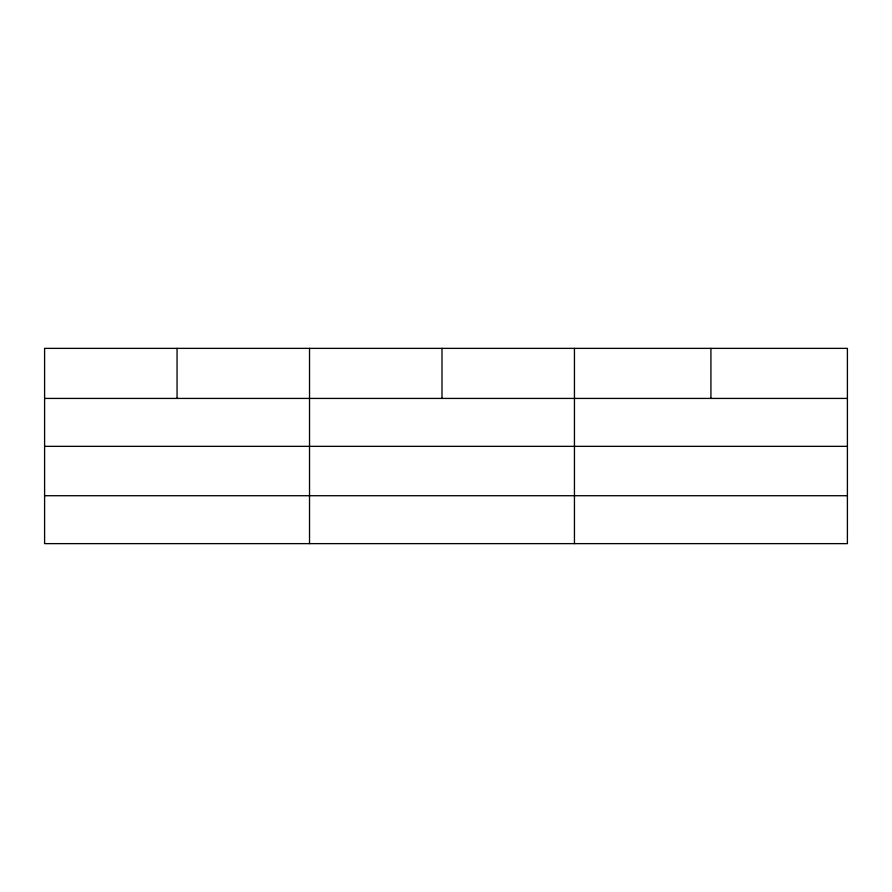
<?xml version="1.0" encoding="UTF-8"?>
<svg xmlns="http://www.w3.org/2000/svg" width="892" height="892" viewBox="0 0 892 892"><rect width="100%" height="100%" fill="white"/><g stroke="black" fill="none" stroke-linecap="round" stroke-linejoin="round"><path stroke-width="1.34" d="M847.4 446.346L847.4 348.371L44.6 348.371L44.6 543.629L847.4 543.629L847.4 446.346L44.6 446.346M44.6 398.423L847.4 398.423M44.6 495.718L847.4 495.718M710.924 348.371L710.924 398.423M574.448 348.371L574.448 543.629M441.986 348.371L441.986 398.423M309.524 348.371L309.524 543.629M177.062 348.371L177.062 398.423"/></g></svg>
